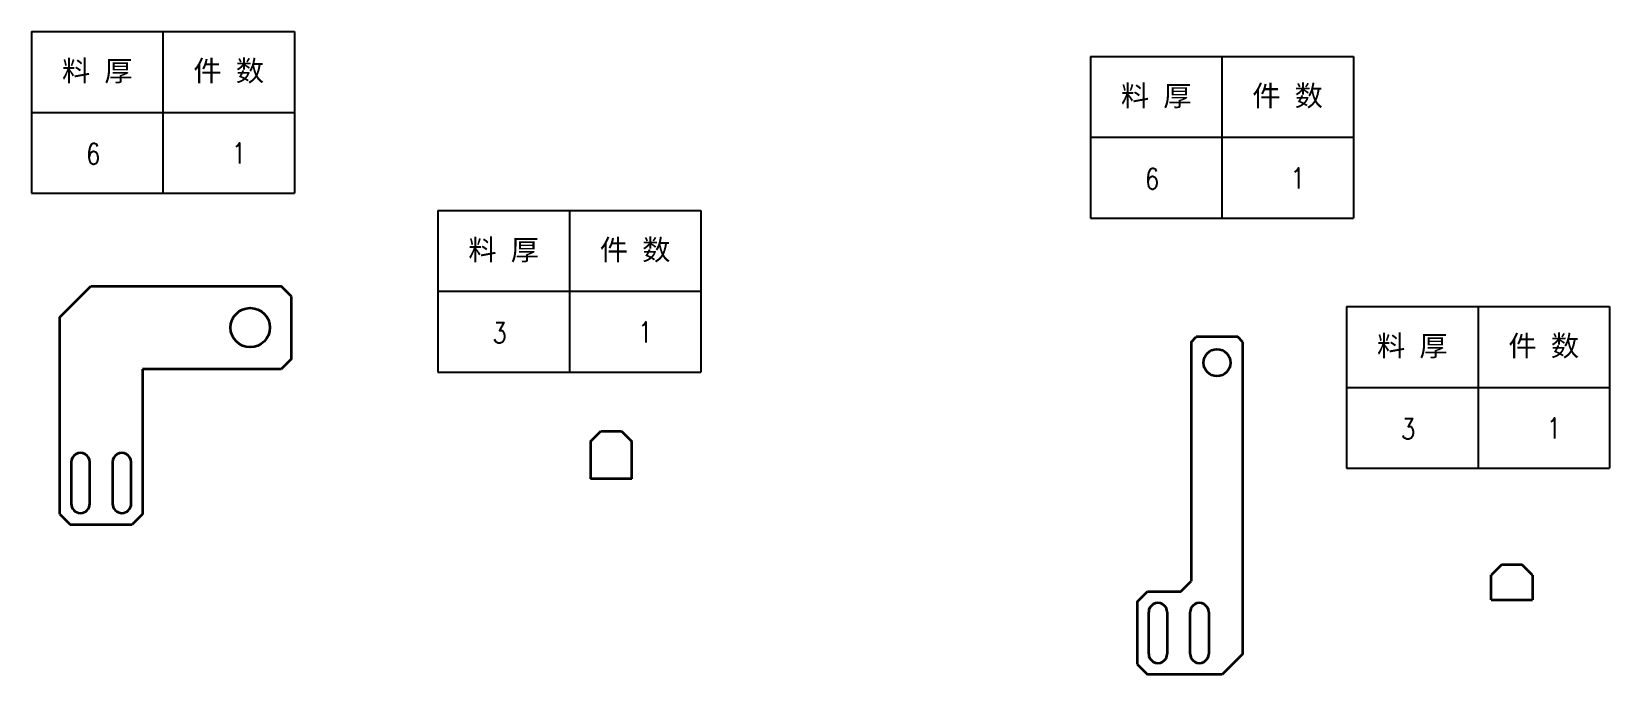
# Model space of a CAD drawing. Header units: millimetres. Extents: x -162325 to -83245, y 277409 to 326486.
# Drawn here: x -156361 to -155599, y 301990 to 302300 of the extents above; entities that cross this region are included whole.
import ezdxf
from ezdxf.enums import TextEntityAlignment as Align

# ---------------------------------------------------------------- set-up
doc = ezdxf.new("R2010")
doc.units = ezdxf.units.MM
doc.styles.add('DIM', font='romans.shx', dxfattribs={"width": 0.8, "bigfont": 'bigfont.shx'})
doc.styles.get("Standard").update_dxf_attribs({"font": 'txt', "bigfont": 'gbcbig.shx'})

# ---------------------------------------------------------------- blocks, each defined once
blk = doc.blocks.new('*T608')
at = {"color": 0, "linetype": 'ByBlock', "lineweight": -2, "transparency": 16777216}
for p, q in [((0, 0), (127, 0)), ((0, 0), (0, -78)), ((63.5, 0), (63.5, -78)), ((127, 0), (127, -78)), ((0, -39), (127, -39)), ((0, -78), (127, -78))]:
    blk.add_line(p, q, dxfattribs=at)
at = {"color": 0, "transparency": 16777216, "char_height": 10, "width": 60.5, "attachment_point": 5}
for s, insert in [('{\\fSimSun|b0|i0|c134|p2;料 厚}', (31.75, -19.5)), ('{\\fSimSun|b0|i0|c134|p2;件 数}', (95.25, -19.5))]:
    blk.add_mtext(s, dxfattribs=dict(at, insert=insert))
blk = doc.blocks.new('拆图参数')
blk.add_blockref('*T608', (-63.5, 78))
at = {"style": 'DIM', "width": 0.8}
blk.add_attdef('6', text='', height=10, dxfattribs=at).set_placement((-37.13, 18.91), align=Align.MIDDLE_LEFT)
blk.add_attdef('1', text='', height=10, dxfattribs=at).set_placement((36.65, 19.27), align=Align.MIDDLE_CENTER)

msp = doc.modelspace()

# ---------------------------------------------------------------- linework, layer by layer
at = {"color": 7, "lineweight": 35}
for p, q in [((-156347.688, 302162.109), (-156332.688, 302177.109)), ((-156332.688, 302177.109), (-156240.688, 302177.109)), ((-156235.688, 302172.109), (-156240.688, 302177.109)), ((-156235.688, 302142.109), (-156235.688, 302172.109)), ((-156347.688, 302067.109), (-156347.688, 302162.109)), ((-155801.147, 302150.169), (-155798.647, 302152.669)), ((-155778.647, 302152.669), (-155798.647, 302152.669)), ((-155776.147, 302150.169), (-155778.647, 302152.669)), ((-155801.147, 302150.169), (-155801.147, 302034.669)), ((-155776.147, 301999.669), (-155776.147, 302150.169)), ((-156307.688, 302137.109), (-156307.688, 302067.109)), ((-156240.688, 302137.109), (-156307.688, 302137.109)), ((-156235.688, 302142.109), (-156240.688, 302137.109)), ((-156091.374, 302102.174), (-156086.374, 302107.174)), ((-156086.374, 302107.174), (-156076.374, 302107.174)), ((-156076.374, 302107.174), (-156071.374, 302102.174)), ((-156091.374, 302102.174), (-156091.374, 302084.174)), ((-156071.374, 302084.174), (-156071.374, 302102.174)), ((-156342.188, 302092.109), (-156342.188, 302072.109)), ((-156333.188, 302072.109), (-156333.188, 302092.109)), ((-156322.188, 302092.109), (-156322.188, 302072.109)), ((-156313.188, 302072.109), (-156313.188, 302092.109)), ((-156071.374, 302084.174), (-156091.374, 302084.174)), ((-156347.688, 302067.109), (-156342.688, 302062.109)), ((-156307.688, 302067.109), (-156312.688, 302062.109)), ((-156342.688, 302062.109), (-156312.688, 302062.109)), ((-155651.261, 302042.614), (-155656.261, 302037.614)), ((-155656.261, 302025.614), (-155656.261, 302037.614)), ((-155641.261, 302042.614), (-155651.261, 302042.614)), ((-155636.261, 302037.614), (-155641.261, 302042.614)), ((-155636.261, 302037.614), (-155636.261, 302025.614)), ((-155827.147, 302024.669), (-155822.147, 302029.669)), ((-155822.147, 302029.669), (-155806.147, 302029.669)), ((-155806.147, 302029.669), (-155801.147, 302034.669)), ((-155827.147, 302024.669), (-155827.147, 301994.669)), ((-155656.261, 302025.614), (-155636.261, 302025.614)), ((-155821.647, 301999.669), (-155821.647, 302019.669)), ((-155812.647, 302019.669), (-155812.647, 301999.669)), ((-155801.647, 301999.669), (-155801.647, 302019.669)), ((-155792.647, 302019.669), (-155792.647, 301999.669)), ((-155776.147, 301999.669), (-155786.147, 301989.669)), ((-155827.147, 301994.669), (-155822.147, 301989.669)), ((-155786.147, 301989.669), (-155822.147, 301989.669))]:
    msp.add_line(p, q, dxfattribs=at)
for centre, radius in [((-156255.688, 302157.109), 9.5), ((-155788.647, 302140.169), 6.5)]:
    msp.add_circle(centre, radius, dxfattribs=at)
for centre, start, end in [((-156337.688, 302092.109), 0, 180.000005), ((-156317.688, 302092.109), 0, 180.000005), ((-156337.688, 302072.109), 180.000005, 0), ((-156317.688, 302072.109), 180.000005, 0), ((-155817.147, 302019.669), 0, 180.000005), ((-155797.147, 302019.669), 0, 180.000005), ((-155817.147, 301999.669), 179.999995, 0), ((-155797.147, 301999.669), 179.999995, 0)]:
    msp.add_arc(centre, 4.5, start, end, dxfattribs=at)

# ---------------------------------------------------------------- block references
for p, values in [((-156297.837, 302222.067), {'1': '1', '6': '6'}), ((-155786.261, 302210.032), {'1': '1', '6': '6'}), ((-156101.516, 302135.645), {'1': '1', '6': '3'}), ((-155662.543, 302089.279), {'1': '1', '6': '3'})]:
    msp.add_blockref('拆图参数', p).add_auto_attribs(values)

doc.saveas('drawing.dxf')
